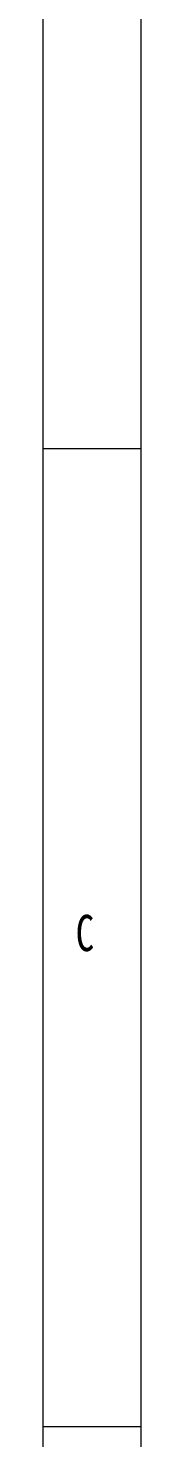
# Model space of a CAD drawing. Header units: millimetres. Extents: x 5 to 415, y 5 to 292.
# Drawn here: x 410 to 415, y 147.9 to 220 of the extents above; entities that cross this region are included whole.
import ezdxf

# ---------------------------------------------------------------- set-up
doc = ezdxf.new("R2010")
doc.units = ezdxf.units.MM
doc.styles.add('SLDTEXTSTYLE0', font='TXT', dxfattribs={"width": 0.75})

msp = doc.modelspace()

# ---------------------------------------------------------------- linework, layer by layer
at = {"color": 7, "linetype": 'Continuous', "lineweight": 0}
for p, q in [((415, 5), (415, 292)), ((410, 287), (410, 10)), ((410, 198.5), (415, 198.5)), ((415, 148.5), (410, 148.5))]:
    msp.add_line(p, q, dxfattribs=at)

# ---------------------------------------------------------------- texts
at = {"color": 7, "linetype": 'Continuous', "lineweight": 0, "insert": (411.6667, 174.668), "char_height": 1.8521, "attachment_point": 1, "style": 'SLDTEXTSTYLE0'}
msp.add_mtext('C', dxfattribs=at)

doc.saveas('drawing.dxf')
